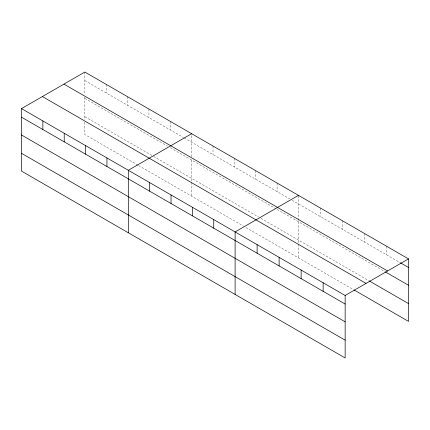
<?xml version="1.0" encoding="UTF-8"?>
<svg xmlns="http://www.w3.org/2000/svg" width="430" height="430" viewBox="0 0 430 430"><rect width="100%" height="100%" fill="white"/><g stroke="black" fill="none" stroke-linecap="round" stroke-linejoin="round"><path stroke-width="0.32" stroke-dasharray="2.15 1.61" d="M191.656 156.767L191.656 133.703M298.458 220.407L298.458 195.365M84.85 80.609L183.572 137.605M184.148 137.939L289.798 198.934M292.11 200.267L399.814 262.45M84.85 98.4L167.404 146.066M170.296 147.732L275.942 208.727M277.097 209.394L384.753 271.55M84.85 116.734L152.972 156.063M153.553 156.396L258.623 217.059M260.935 218.392L368.537 280.521M137.965 165.19L84.85 134.525L84.85 120.69M138.541 165.523L243.611 226.191M245.922 227.524L353.481 289.621M386.489 246.191L386.489 254.759M364.484 233.485L364.484 242.052M342.473 220.778L342.473 229.346M320.468 208.072L320.468 216.639M298.458 221.724L298.458 243.353M298.458 244.014L298.458 257.855M277.097 183.035L277.097 191.603M255.737 170.699L255.737 179.267M234.377 158.369L234.377 166.937M213.017 146.039L213.017 154.601M191.656 160.062L191.656 181.691M191.656 182.352L191.656 196.188M170.296 121.373L170.296 129.935M148.93 109.037L148.93 117.605M127.57 96.707L127.57 105.275M106.21 84.371L106.21 92.939M84.85 72.041L84.85 94.444M84.85 97.083L84.85 120.029"/><path stroke-width="0.64" d="M21.5 108.613L345.15 295.474L345.15 357.959L21.5 171.102L21.5 108.613L84.85 72.041L408.5 258.898L408.5 321.387L354.057 289.954M191.656 133.703L128.307 170.28L128.307 232.764M298.458 195.365L235.108 231.942L235.108 294.426M345.15 295.474L408.5 258.898M400.389 262.784L408.5 267.465M63.946 84.108L387.597 270.97M385.334 271.884L408.5 285.257M369.117 280.854L408.5 303.591M42.403 96.546L366.054 283.402M21.5 117.18L345.15 304.037M21.5 134.977L345.15 321.833M21.5 153.306L345.15 340.168M323.14 282.768L323.14 291.336M301.134 270.061L301.134 278.629M279.124 257.355L279.124 265.923M257.118 244.649L257.118 253.216M213.748 219.606L213.748 228.174M192.387 207.276L192.387 215.844M171.027 194.946L171.027 203.508M149.667 182.61L149.667 191.178M106.941 157.944L106.941 166.512M85.581 145.614L85.581 154.182M64.221 133.279L64.221 141.846M42.86 120.948L42.86 129.516"/></g></svg>
